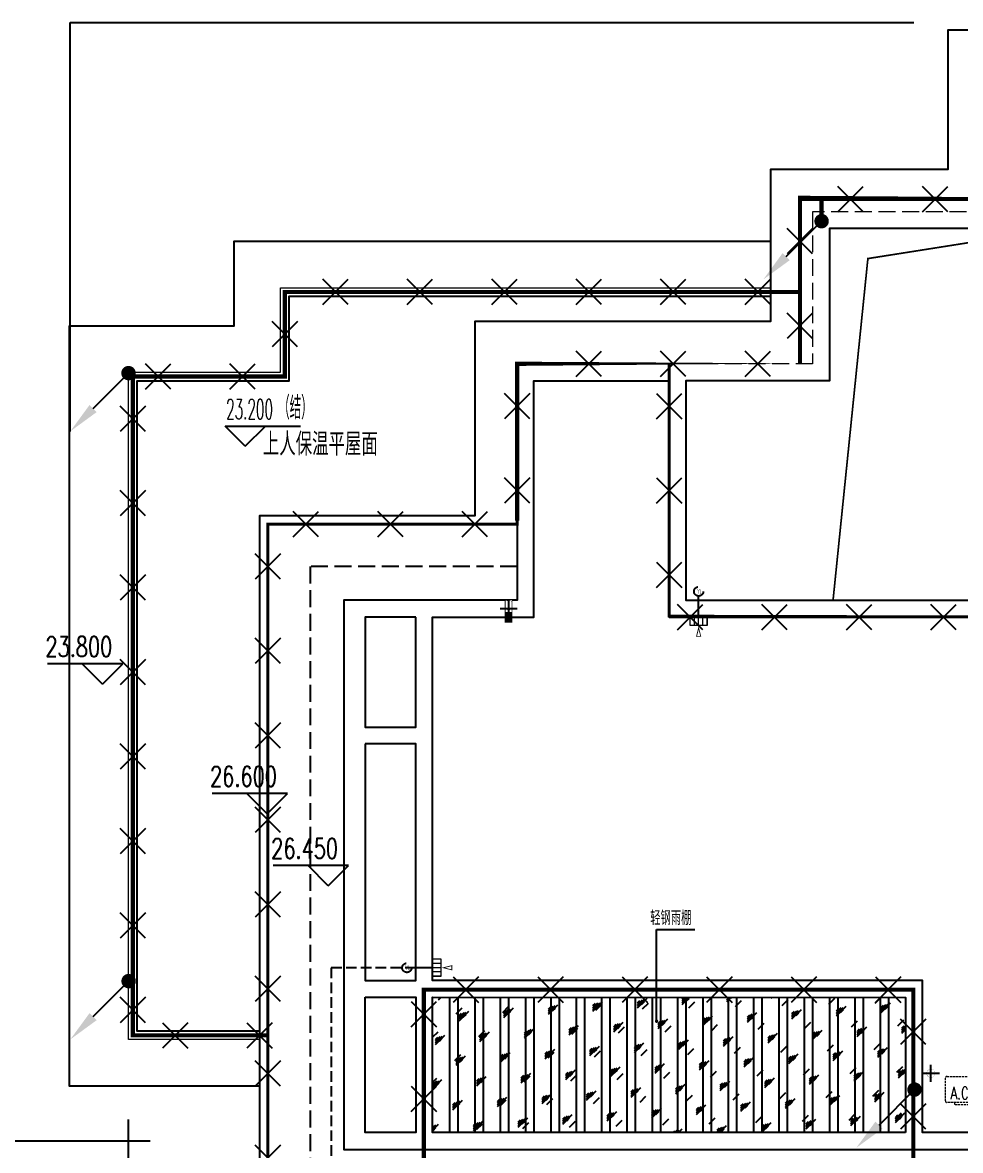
# Model space of a CAD drawing. Extents: x 3753737 to 4713801, y -857380 to 24339.
# Drawn here: x 4123758 to 4134863, y -718566 to -705214 of the extents above; entities that cross this region are included whole.
import ezdxf

# ---------------------------------------------------------------- set-up
doc = ezdxf.new("R2010")
doc.units = 0
doc.header["$LTSCALE"] = 1000
doc.header["$MEASUREMENT"] = 0
for name, pattern in [('#P_--_20B1_001_t3$0$DASH', [0.35, 0.25, -0.1]), ('__DASH', [0.35, 0.25, -0.1]), ('DASH', [0.35, 0.25, -0.1])]:
    doc.linetypes.add(name, pattern=pattern)
doc.layers.get('0').update_dxf_attribs({"linetype": 'CONTINUOUS'})
for name, color, linetype in [('!!电气', 1, 'CONTINUOUS'), ('DIM-照明', 7, 'CONTINUOUS'), ('DIM_ELEV', 3, 'CONTINUOUS'), ('DIM_LEAD', 3, 'CONTINUOUS'), ('LWIRE', 4, 'CONTINUOUS'), ('ROOF', 183, 'CONTINUOUS'), ('VPIPE-凝结', 150, 'CONTINUOUS'), ('VPIPE-雨水', 4, 'DASH'), ('WIRE-避雷', 4, 'CONTINUOUS'), ('保温', 6, 'CONTINUOUS'), ('机电标识类', 1, 'CONTINUOUS'), ('污水', 3, 'CONTINUOUS'), ('看线', 185, 'CONTINUOUS')]:
    doc.layers.add(name, color=color, linetype=linetype)
for name, color, linetype, lineweight in [('PUB_TEXT', 7, 'CONTINUOUS', 20), ('平面-分水线', 189, 'CONTINUOUS', 15), ('平面-栏杆', 56, 'CONTINUOUS', 15), ('平面-看线', 252, 'CONTINUOUS', 15), ('平面-空调预留孔', 252, 'CONTINUOUS', 15), ('空调', 76, 'CONTINUOUS', 13)]:
    doc.layers.add(name, color=color, linetype=linetype, lineweight=lineweight)
doc.styles.add('_TCH_DIM', font='SIMPLEX', dxfattribs={"bigfont": 'GBCBIG'})
doc.styles.get("Standard").update_dxf_attribs({"font": 'gbenor.shx', "bigfont": 'gbcbig.shx'})

# ---------------------------------------------------------------- blocks, each defined once
blk = doc.blocks.new('rtyryrtyeeretee')
at = {"layer": '平面-空调预留孔', "color": 252, "linetype": 'DASH', "ltscale": 0.1}
for p, q in [((669748.8674389471, 343882.007023841), (669748.8674389471, 343872.007023841)), ((669758.8674389471, 343862.007023841), (670111.7031072036, 343862.007023841)), ((670121.7031072036, 343872.007023841), (670121.7031072036, 343882.007023841))]:
    blk.add_line(p, q, dxfattribs=at)
blk.add_lwpolyline([(670352.8023801355, 344221.1163422599), (669932.984234771, 344221.1163422599), (669932.984234771, 344206.0022866031), (670352.8023801355, 344206.0022866031)], close=True, dxfattribs=at)
blk.add_lwpolyline([(670402.0143738759, 343882.0070238413), (669662.0143738759, 343882.007023841, -0.414213562373517), (669642.0143738759, 343902.007023841), (669642.0143738764, 344172.007023841, -0.414213562372746), (669662.0143738764, 344192.007023841), (670402.0143738755, 344192.007023841, -0.4142135623727947), (670422.0143738755, 344172.007023841), (670422.0143738759, 343902.0070238415, -0.4142135623733224)], format="xyb", close=True, dxfattribs=at)
for centre, start, end in [((669758.8674389471, 343872.007023841), 180, 270), ((670111.7031072036, 343872.007023841), 270, 0)]:
    blk.add_arc(centre, 10, start, end, dxfattribs=at)
at = {"layer": '平面-空调预留孔', "color": 252, "linetype": 'DASH', "ltscale": 0.1, "style": '_TCH_DIM', "width": 0.7058823529411765}
blk.add_text('A.C', height=146.88, dxfattribs=at).set_placement((669701.4101996182, 343921.6318135191))
blk = doc.blocks.new('GGDGDGDG')
at = {"layer": '机电标识类', "color": 250, "linetype": 'DASH', "ltscale": 400}
for p, q in [((704092.518312035, 766289.778960277), (704092.5180551868, 766489.7787460767)), ((704192.5181975978, 766389.7788858804), (703992.5181975979, 766389.7786917092))]:
    blk.add_line(p, q, dxfattribs=at)
at = {"layer": '空调', "color": 1, "linetype": 'DASH', "const_width": 2}
blk.add_lwpolyline([(704042.5181975979, 766389.7789660976, 0.999999145628318), (704142.5181975978, 766389.7788373376, 0.9999991456387952), (704042.5181975979, 766389.7787402523)], format="xyb", dxfattribs=at)
blk = doc.blocks.new('DFSFSF')
at = {"layer": '平面-分水线'}
for p, q in [((697141.9143252881, 775567.7311356195), (697141.9143252881, 775667.5561356199)), ((697342.3369560526, 775667.5561356199), (697142.6869560517, 775667.5561356199)), ((697193.1069603423, 775567.7311356195), (697193.1069603423, 775667.5561356199)), ((697242.5119560522, 775567.7311356195), (697242.5119560522, 775667.5561356199)), ((697291.916951762, 775567.7311356195), (697291.916951762, 775667.5561356199)), ((697342.3369560526, 775667.5561356199), (697342.3369560526, 775567.7311356195)), ((697342.3369560526, 775567.7311356195), (697342.3369560526, 775667.5561356199)), ((697342.3369560526, 775567.7311356195), (697142.6869560517, 775567.7311356195))]:
    blk.add_line(p, q, dxfattribs=at)
blk = doc.blocks.new('DFGDGDGD')
at = {"layer": '平面-分水线', "const_width": 10}
blk.add_lwpolyline([(697267.5119560522, 775440.6606483405), (697242.5119560522, 775540.6606483405), (697217.5119560522, 775440.6606483405)], close=True, dxfattribs=at)
blk.add_blockref('DFSFSF', (0, 0))
blk = doc.blocks.new('A$C1F33016B')
at = {"layer": '保温', "linetype": 'Continuous', "ltscale": 10}
h = blk.add_hatch(dxfattribs=at)
h.set_pattern_fill('玻璃1', color=132, scale=50, style=0)
h.set_pattern_definition([(45, (-420516.5787028493, -209387.0013561628), (-244.9417890030201, 244.9417890030201), [112, -288]), (45, (-420468.5787028493, -209367.0013561628), (-244.9417890030201, 244.9417890030201), [48, -352]), (45, (-420516.5787028493, -209367.0013561628), (-244.9417890030201, 244.9417890030201), [80, -320]), (45, (-420492.5787028493, -209387.0013561628), (268.7005768508881, -268.7005768508881), [100, -300]), (45, (-420516.5787028493, -209407.0013561628), (-244.9417890030201, 244.9417890030201), [160, -240]), (45, (-420516.5787028493, -209347.0013561628), (-244.9417890030201, 244.9417890030201), [40, -360])])
h.paths.add_polyline_path([(9200.060070287436, 99.93073902861215), (9200.060070287436, 1699.946837102761), (3599.999956377782, 1700.016110918601), (3599.999956377782, 100.0000128444517)])
at = {"layer": '!!电气', "color": 1}
for p, q in [((0, -2000), (0, 252.6884764116257)), ((-2000, 0), (255.5811195224524, 0))]:
    blk.add_line(p, q, dxfattribs=at)
at = {"color": 252, "const_width": 20}
blk.add_lwpolyline([(8341.421236896887, 6399.999994003912), (8753.92123685591, 10445.49999882374), (10999.99993937928, 10799.99999900162)], dxfattribs=at)
at = {"layer": 'DIM_ELEV', "color": 251}
for p, q in [((1381.536155072972, 8222.932664348278), (1141.536155072972, 8462.932664348278)), ((1141.536155072972, 8462.932664348278), (2033.78653847333, 8462.932664348278)), ((1381.536155072972, 8222.932664348278), (1621.536155072972, 8462.932664348278)), ((-69.07870131265372, 5649.13690328598), (-961.3290847125463, 5649.13690328598)), ((-309.0787013126537, 5409.13690328598), (-549.0787013126537, 5649.13690328598)), ((-309.0787013126537, 5409.13690328598), (-69.07870131265372, 5649.13690328598))]:
    blk.add_line(p, q, dxfattribs=at)
at = {"layer": 'DIM_ELEV'}
for p, q in [((1880.999954819679, 4112.499998903368), (988.7495714197867, 4112.499998903368)), ((1640.999954819679, 3872.499998903368), (1400.999954819679, 4112.499998903368)), ((1640.999954819679, 3872.499998903368), (1880.999954819679, 4112.499998903368)), ((2604.421237505972, 3259.000001498032), (1712.17085410608, 3259.000001498032)), ((2364.421237505972, 3019.000001498032), (2124.421237505972, 3259.000001498032)), ((2364.421237505972, 3019.000001498032), (2604.421237505972, 3259.000001498032))]:
    blk.add_line(p, q, dxfattribs=at)
at = {"layer": 'DIM_LEAD', "color": 252}
for p, q in [((6251.499947263859, 1417.498842426809), (6251.499952423386, 2503.498643837404)), ((6251.499947263859, 1417.498842426809), (6251.499952423386, 2503.498643837404)), ((6251.499947263859, 1417.498842426809), (6251.499952423386, 2503.498643837404)), ((6251.499947263859, 1417.498842426809), (6251.499952423386, 2503.498643837404)), ((6251.499952423386, 2503.498643837404), (6702.921297149733, 2503.498643837404))]:
    blk.add_line(p, q, dxfattribs=at)
at = {"layer": 'DIM_LEAD', "color": 252, "const_width": 20}
blk.add_lwpolyline([(6251.499947216362, 1407.498842426809, 1), (6251.499947311357, 1427.498842426809, 1)], format="xyb", close=True, dxfattribs=at)
blk.add_lwpolyline([(6251.499947216362, 1407.498842426809, 1), (6251.499947311357, 1427.498842426809, 1)], format="xyb", close=True, dxfattribs=at)
blk.add_lwpolyline([(6251.499947216362, 1407.498842426809, 1), (6251.499947311357, 1427.498842426809, 1)], format="xyb", close=True, dxfattribs=at)
blk.add_lwpolyline([(6251.499947216362, 1407.498842426809, 1), (6251.499947311357, 1427.498842426809, 1)], format="xyb", close=True, dxfattribs=at)
at = {"layer": 'ROOF', "color": 252, "ltscale": 0.8}
for points in [[(22750.01152775064, 1900.000006468967), (22750.01136052515, 6899.999991594814), (20899.99994930066, 6899.999991710298), (20899.99994960986, 9699.999991236487), (17399.9999504853, 9699.999991323333), (17399.99995053001, 11499.99999907031), (15299.99892977625, 11499.99999892991), (15299.99892966077, 13150.00000285031), (9700.000953572802, 13149.9999984121), (9700.000955003314, 11499.9999989341), (7599.999938575551, 11499.9999990568), (7599.999938473105, 9699.99999118247), (4099.999938658439, 9699.999991131015), (4099.999818431213, 7400.001628744882), (3399.999817983247, 7400.001628465019)], [(10399.99993904866, 10999.9999990263), (10399.99993904866, 12449.99999882351), (14599.99993998557, 12449.99999882351), (14599.99993998557, 10999.9999990263), (13799.99994006939, 10999.9999990263), (13799.9999378752, 8400.27025674237), (15799.79590952396, 8400.270255054114), (15799.79590952396, 8999.999999580905), (20199.99994010385, 8999.999999580905), (20199.99994010385, 6199.999999793712), (22050.01136052329, 6199.999999749474), (22050.01136052236, 1900.068179056048), (15599.95704866387, 1899.931803827174), (15599.95759219024, 99.99999998975545), (9400.042421364225, 100.0000000107102), (9400.041877837852, 1899.939857619116), (3599.988519361243, 1900.062273277901), (3599.999431967735, 6199.99999175407), (4799.999940171838, 6199.999992233701), (4799.999938946217, 8999.99999114126), (6399.999938962981, 8999.99999120878), (6399.999939022586, 6199.999999791384), (11150.00000472367, 6199.999999791384)], [(11149.9774788022, 6799.996107412968), (10999.99993897043, 6799.995862165), (10999.99993937928, 10799.99999900162), (8299.999938422814, 10799.99999896553), (8299.999938447028, 8999.99879467301), (6599.999938891269, 8999.99879463669), (6599.999938947149, 6399.999992001802), (11149.99994251318, 6399.999997232575)], [(1549.999960780144, 649.9999970309436), (-700.0000000391155, 649.9999896022491), (-700.0000002160668, 9649.99395020958), (1250.000001607463, 9650.018115234096), (1250.000001671724, 10649.9999912614), (7599.999938527122, 10649.99999139784)], [(1549.999949333258, 1299.999996865634), (99.99999994784594, 1299.999991850462), (99.99999979697168, 9000.002676410135), (1900.000001564622, 9000.026841434184), (1900.000001629815, 9999.99999127537), (7599.999938489869, 9999.999991397839)], [(3399.999817983247, 7400.001628465019), (1550.011220172979, 7400.001627369784), (1549.999921156093, 2899.999998201616), (1549.999921156093, 2899.999998201616), (1549.999991598539, -1099.999999482883), (23449.99990979396, -1099.999999482883), (23449.99991535209, 99.99999419599771), (24999.99994212203, 99.99999852571636)], [(4599.999952217564, 7300.001595500857), (1649.999935024418, 7300.001635620371), (1649.999989837408, -999.9999994828831), (23349.99991025776, -999.9999994828831), (23349.99991581403, 199.9999939166009), (24999.99994184263, 199.9999985257164)], [(4599.999952217564, 7300.001595500857), (4599.999939978123, 6399.999992154073), (2549.999999828637, 6400.000001535285), (2549.999999828637, -99.99999948288314), (22449.99992311746, -100.0000007869676), (22449.99992311746, 1899.999997639563), (22750.01136052515, 1899.999998943415)], [(3399.999939693138, 6199.999988187104), (2800.014441270381, 6199.999775056262), (2800.01005897671, 4899.99999251496), (3399.999940756708, 4900.000007299008), (3399.999939693138, 6199.999988187104)], [(2800.009384777397, 4700.000005535781), (2799.999945987016, 1899.999984931201), (3399.999943211675, 1900.000013988931), (3399.999940756708, 4699.999992142897), (2800.009384777397, 4700.000005535781)]]:
    blk.add_lwpolyline(points, dxfattribs=at)
at = {"layer": 'ROOF', "color": 252, "linetype": '__DASH', "ltscale": 0.8}
blk.add_lwpolyline([(4599.999945417047, 6799.999736199155), (2150.010983621702, 6800.00252925558), (2149.999981032684, -499.9999994828831), (22849.99991257302, -499.9999994828831), (22849.99991813023, 699.9999925198499), (24999.99994044565, 699.9999985257164)], dxfattribs=at)
at = {"layer": 'ROOF', "color": 252, "ltscale": 0.8}
for points in [[(2799.999999828637, 1699.999991441611), (3399.999999828637, 1699.999991441611), (3399.999999828637, 100.0000000004657), (2799.999999828637, 100.0000000004657)], [(9200.060070287436, 100.0000005171169), (3599.999970465899, 99.99350907467306), (3599.999942288734, 1700.009607148822), (9200.060070287436, 1699.87757561449)]]:
    blk.add_lwpolyline(points, close=True, dxfattribs=at)
at = {"layer": 'VPIPE-凝结', "color": 252}
for p, q in [((6749.98714267835, 6199.999999795575), (6749.987176018767, 6449.999906104757)), ((3599.989093335345, 2050.075069551356), (3349.989187026396, 2050.075036210474))]:
    blk.add_line(p, q, dxfattribs=at)
at = {"layer": 'VPIPE-雨水', "color": 252}
for centre in [(6749.945466464385, 6504.999890289502), (3294.989202841185, 2050.116745764622)]:
    blk.add_circle(centre, 55, dxfattribs=at)
at = {"layer": '保温', "color": 252, "linetype": 'Continuous', "ltscale": 10, "true_color": 0x939598}
for p, q in [((3799.9999422892, 1700.016109157586), (3799.999970466364, 100.0000110834371)), ((3899.9999422892, 1700.016110918601), (3899.999970466364, 100.0000128444517)), ((4099.9999422892, 1699.996618980542), (4099.999970466364, 99.98052090639248)), ((4199.9999422892, 1699.996620741673), (4199.999970466364, 99.98052266752347)), ((4399.9999422892, 1699.990125777083), (4399.99997046683, 99.97402770293411)), ((4499.9999422892, 1699.990127538098), (4499.99997046683, 99.97402946394868)), ((4699.999942289665, 1699.983632573509), (4699.99997046683, 99.96753449935932)), ((4799.999942289665, 1699.983634334523), (4799.99997046683, 99.96753626037389)), ((4999.999942289665, 1699.97713937005), (4999.99997046683, 99.96104129590094)), ((5099.999942289665, 1699.977141131065), (5099.99997046683, 99.96104305691551)), ((5299.9999422892, 1700.016135573387), (5299.999970466364, 100.0000374992378)), ((5399.9999422892, 1700.016137334518), (5399.999970466364, 100.0000392603688)), ((5599.999942290131, 1699.964152962901), (5599.999970467295, 99.94805488875136)), ((5699.999942290131, 1699.964154724032), (5699.999970467295, 99.94805664988235)), ((5899.999942290131, 1699.957659759326), (5899.999970467295, 99.94156168517657)), ((5999.999942290131, 1699.957661520457), (5999.999970467295, 99.94156344630755)), ((6199.999942290131, 1699.951166555868), (6199.999970467295, 99.93506848171819)), ((6299.999942290131, 1699.951168316882), (6299.999970467295, 99.93507024273276)), ((6499.999942290131, 1699.944673352293), (6499.999970467295, 99.9285752781434)), ((6599.999942290131, 1699.944675113307), (6599.999970467295, 99.92857703915797)), ((6799.9999422892, 1700.016161989304), (6799.999970466364, 100.0000639151549)), ((6899.9999422892, 1700.016163750319), (6899.999970466364, 100.0000656761695)), ((7099.999942290597, 1699.93168694526), (7099.999970467761, 99.91558887111023)), ((7199.999942290597, 1699.931688706274), (7199.999970467761, 99.9155906321248)), ((7399.9999422892, 1700.016172555625), (7399.999970466364, 100.0000744814752)), ((7499.9999422892, 1700.016174316755), (7499.999970466364, 100.0000762426062)), ((7699.999942291062, 1699.91870053811), (7699.999970468227, 99.90260246396065)), ((7799.999942291062, 1699.918702299241), (7799.999970468227, 99.90260422509164)), ((7999.9999422892, 1700.016183122061), (7999.999970466364, 100.0000850479119)), ((8099.9999422892, 1700.016184883076), (8099.999970466364, 100.0000868089264)), ((8299.999942291062, 1699.905714131077), (8299.999970468227, 99.88961605692748)), ((8399.999942291062, 1699.905715892091), (8399.999970468227, 99.88961781794205)), ((8599.999942291062, 1699.899220927502), (8599.999970468227, 99.88312285335269)), ((8699.999942291062, 1699.899222688633), (8699.999970468227, 99.88312461448368)), ((8899.999942291062, 1699.892727724044), (8899.999970468227, 99.87662964989431)), ((8999.999942291062, 1699.892729485058), (8999.999970468227, 99.87663141090889))]:
    blk.add_line(p, q, dxfattribs=at)
at = {"layer": '平面-分水线', "const_width": 10}
blk.add_lwpolyline([(3826.88458061358, 2025.075069551473), (3726.88458061358, 2050.075069551473), (3826.88458061358, 2075.075069551473)], close=True, dxfattribs=at)
at = {"layer": '平面-栏杆', "color": 251, "true_color": 0x636466}
for points in [[(1549.999951094389, 1199.999996865634), (-5.029141902923584e-08, 1199.999991504475), (-2.048909664154053e-07, 9100.001333917491), (1800.000001572073, 9100.025498942006), (1800.000001636334, 10099.99999127304), (7599.999938495457, 10099.99999139784)], [(1549.999950213358, 1249.999996865634), (49.99999994970858, 1249.999991677701), (49.99999979604036, 9050.002005163813), (1850.000001568347, 9050.026170188095), (1850.00000163354, 10049.99999127421), (7599.999938493595, 10049.99999139784)]]:
    blk.add_lwpolyline(points, dxfattribs=at)
at = {"layer": '平面-看线', "linetype": 'DASH', "ltscale": 0.8}
blk.add_lwpolyline([(22449.99992311746, 1899.999997639563), (22250.01136052515, 1899.999998943415), (22250.01136052515, 6399.999991626013), (20399.99994924478, 6399.999991741264), (20399.99994955491, 9199.999991248827), (16899.9999504732, 9199.99999133544), (16899.9999505179, 10999.99999903701), (14799.99892981164, 10999.99999889685), (14799.99892969616, 12650.00000245403), (10200.00095400587, 12649.99999880837), (10200.00095543638, 10999.99999890476), (8099.999938547611, 10999.9999990277), (8099.999938445166, 9199.999991189688), (4599.999938858673, 9199.999991138466), (4599.999939617701, 7300.001595500857)], dxfattribs=at)
at = {"layer": '看线', "color": 252, "linetype": '#P_--_20B1_001_t3$0$DASH', "ltscale": 0.5}
for points in [[(17049.9999504732, 9199.999991331715), (17049.99995052163, 11149.99999904679), (14949.9989298014, 11149.99999890663), (14949.99892968498, 12800.00000257278), (10050.00095387641, 12799.99999868963), (10050.00095530692, 11149.99999891361), (7949.999938555062, 11149.99999903631), (7949.99993845541, 9199.999991187593)], [(3399.999943080358, 2049.998721837997), (2400.010988024063, 2050.001260124845), (2399.999976629391, -249.9999994828831), (22599.99991373066, -249.9999994828831), (22599.99991928786, 949.9999918215908), (24999.99993974715, 949.9999985257164)]]:
    blk.add_lwpolyline(points, dxfattribs=at)
for name, p in [('DFGDGDGD', (-690492.5248133745, -769467.5561358242)), ('GGDGDGDG', (-694592.4737191638, -765589.778930079))]:
    blk.add_blockref(name, p)
at = {"extrusion": (0, 0, -1), "zscale": -1, "rotation": 270}
blk.add_blockref('DFSFSF', (-779267.5452289539, 699292.5870256035), dxfattribs=at)
at = {"color": 252}
blk.add_blockref('rtyryrtyeeretee', (-659970.488962762, -343428.8808007177), dxfattribs=at)
at = {"layer": 'DIM_ELEV', "color": 7, "style": '_TCH_DIM'}
for s, height, width, p in [('（结）', 270.0709219858156, 0.7, (1771.214248307049, 8543.012664348353)), ('23.200', 238, 0.4941176470588236, (1155.214248307049, 8543.012664348353)), ('23.800', 238, 0.7058823529411765, (-985.3290847125463, 5733.136903285951)), ('26.600', 238, 0.7058823529411765, (964.7495714197867, 4196.499998903339)), ('26.450', 238, 0.7058823529411765, (1688.17085410608, 3343.000001498003))]:
    blk.add_text(s, height=height, dxfattribs=dict(at, width=width)).set_placement(p)
at = {"layer": 'DIM_LEAD', "color": 252, "style": '_TCH_DIM'}
blk.add_text('轻钢雨棚', height=168.7943262411347, dxfattribs=at).set_placement((6177.548956724201, 2555.998643837404))
at = {"layer": 'PUB_TEXT', "color": 252}
blk.add_text('上人保温平屋面', height=270.0709219858156, dxfattribs=at).set_placement((1589.530836306512, 8113.611687237862))
at = {"layer": 'PUB_TEXT', "color": 252, "width": 0.6}
for p in [(6731.745466464386, 6476.999890289735), (3276.789202841185, 2022.116745764622)]:
    blk.add_text('YL', height=56.00000000000001, dxfattribs=at).set_placement(p)
at = {"linetype": '__DASH', "ltscale": 0.1}
blk.add_wipeout([(4459.999939871735, 6400.270071081414), (4459.999939959049, 6200.11662391774), (4539.999940020185, 6200.116623610315), (4539.999940051469, 6400.27007074905)], dxfattribs=at).dxf.layer = '污水'
at = {"layer": 'DIM_LEAD', "color": 252, "const_width": 20}
blk.add_lwpolyline([(4492.262427097186, 6293.669405773049, 1), (4507.747856258415, 6306.326478250325, 1)], format="xyb", close=True, dxfattribs=at)
at = {"layer": '机电标识类', "color": 250, "linetype": 'DASH', "ltscale": 400}
for p, q in [((4599.999939978123, 6299.999999791617), (4399.999939978123, 6299.999999792548)), ((4499.999939978588, 6400.270070766099), (4499.999939977657, 6200.116623916663))]:
    blk.add_line(p, q, dxfattribs=at)
at = {"layer": '污水', "linetype": '__DASH', "ltscale": 0.1, "const_width": 10}
blk.add_lwpolyline([(4459.999939978588, 6400.270070766332), (4459.999939977657, 6200.116623916663), (4539.999939977657, 6200.11662391643), (4539.999939978588, 6400.270070765866)], close=True, dxfattribs=at)
blk = doc.blocks.new('$TelecSys$00000080')
for p, q in [((-0.7000000000007276, -0.7000000000007276), (0, 0)), ((0.1041666666678793, 0.1041666666660603), (0.1041666666678793, 0.1041666666660603)), ((-0.1041666666678793, -0.1041666666660603), (-0.1041666666678793, -0.1041666666660603))]:
    blk.add_line(p, q)
at = {"const_width": 0.1425}
blk.add_lwpolyline([(0.07125000000087311, 0, 1), (-0.07125000000087311, 0, 1)], format="xyb", close=True, dxfattribs=at)
blk.add_solid([(-0.6300000000010186, -0.7700000000004366), (-0.7700000000004366, -0.6299999999991996), (-1.150000000001455, -1.149999999999636)])
at = {"width": 0.8, "flags": 9}
blk.add_attdef('A', (0, 0), '', height=2e-05, rotation=180, dxfattribs=at)
blk = doc.blocks.new('$TelecSys$00000009')
for p, q in [((-0.5, 0.5), (0.5, -0.5)), ((0.5, 0.5), (-0.5, -0.5))]:
    blk.add_line(p, q)

msp = doc.modelspace()

# ---------------------------------------------------------------- block references
at = {"layer": '!!电气'}
msp.add_blockref('A$C1F33016B', (4125013.44466722, -718453.3751683426), dxfattribs=at)

# ---------------------------------------------------------------- next in the draw order: linework, layer by layer
at = {"layer": 'DIM-照明'}
for p, q in [((4124322.333126757, -710053.8579834667), (4124322.329770505, -705213.8806006247)), ((4124322.331251884, -705213.8806006233), (4134312.955711596, -705213.87154621))]:
    msp.add_line(p, q, dxfattribs=at)
at = {"layer": 'WIRE-避雷', "color": 4}
for points, const_width in [([(4150013.444115862, -709353.3752748587), (4148213.444674155, -709353.37517128), (4148213.444674181, -708353.3751770691), (4142063.444617715, -708353.3751769164), (4142063.444617741, -707303.3751692958), (4139963.443597021, -707303.375169436), (4139963.443595713, -705653.3751657698), (4135063.445621096, -705653.375169653), (4135063.445621001, -707303.375169429), (4132963.444605775, -707303.3751693214), (4132963.444605803, -709253.375177155), (4129613.444606079, -709253.3751784933), (4129613.442490384, -711109.201377176)], 50), ([(4133219.432786137, -707565.2800857106), (4133219.432786137, -707305.8421687162)], 50), ([(4135413.444606269, -707453.3751693163), (4136213.444606269, -707453.3751693163), (4136213.444606269, -711453.3751695007), (4136163.444671944, -711453.3751695007), (4136163.444671944, -712253.3751685512), (4131413.444606243, -712253.3751686523), (4131413.444606183, -709453.3751771338), (4131413.444606103, -709253.3751777741)], 35), ([(4132613.444605714, -708403.3751769448), (4132963.444605792, -708403.3751769396), (4126863.444668854, -708403.3751770684), (4126863.458093515, -709403.3489979743), (4125063.444667015, -709403.3731631788), (4125063.444693994, -717203.3751766649), (4126663.444642199, -717203.3783450981)], 50), ([(4129613.442490384, -711109.201377176), (4129613.444619438, -711153.3735728418), (4126663.444602244, -711153.3735923236), (4126663.444657058, -719453.3751678255), (4148363.444577478, -719453.3752683015), (4148363.444583034, -718253.375174426), (4151663.44475065, -718253.3751591437), (4151663.444756208, -719453.3751678255), (4173363.444676628, -719453.3751678255)], 35)]:
    msp.add_lwpolyline(points, dxfattribs=dict(at, const_width=const_width))
at = {"layer": 'WIRE-避雷', "const_width": 50}
msp.add_lwpolyline([(4128508.381539989, -719453.3751678255), (4128508.381539989, -716662.6760732923), (4134305.142419817, -716662.6760732923), (4134305.142419817, -719453.3751678255)], dxfattribs=at)

# ---------------------------------------------------------------- next in the draw order: block references
at = {"layer": 'LWIRE', "color": 2, "xscale": 300, "yscale": 300, "zscale": 300}
for p, rotation in [((4133563.445621001, -707303.3751693522), 179.9999999970588), ((4134563.445621001, -707303.3751694034), 179.9999999970588), ((4132963.444605783, -707803.3751693214), 270.0000000008346), ((4127463.444605792, -708403.3751770558), 180.0000000012094), ((4128463.444605792, -708403.3751770346), 180.0000000012094), ((4129463.444605792, -708403.3751770137), 180.0000000012094), ((4130463.444605792, -708403.3751769925), 180.0000000012094), ((4131463.444605792, -708403.3751769713), 180.0000000012094), ((4132463.444605792, -708403.3751769501), 180.0000000012094), ((4132963.444605798, -708803.3751693214), 270.0000000008346), ((4126863.451381359, -708903.3751770235), 270.0007691966075), ((4130463.444605803, -709253.3751781536), 180.0000000228894), ((4131463.444605803, -709253.3751777543), 180.0000000228894), ((4132463.444605803, -709253.3751773548), 180.0000000228894), ((4125363.458093651, -709403.3691354946), 180.0007691966116), ((4126363.458093559, -709403.3557104811), 180.0007691966116), ((4129613.444036065, -709753.3751784931), 269.999934681187), ((4125063.444668746, -709903.3731631788), 270.000000198174), ((4129613.442896036, -710753.3751784924), 269.999934681187), ((4125063.444672205, -710903.3731631788), 270.000000198174), ((4125063.444675663, -711903.3731631788), 270.000000198174), ((4125063.444679122, -712903.3731631788), 270.000000198174), ((4125063.444682581, -713903.3731631788), 270.000000198174), ((4125063.44468604, -714903.3731631788), 270.000000198174), ((4125063.444689499, -715903.3731631788), 270.000000198174), ((4125063.444692958, -716903.3731631788), 270.000000198174), ((4125563.444693994, -717203.3759302667), 359.9999136436036), ((4126563.444693994, -717203.3774374702), 359.9999136436036)]:
    msp.add_blockref('$TelecSys$00000009', p, dxfattribs=dict(at, rotation=rotation))
at = {"layer": 'LWIRE', "color": 2, "xscale": 600, "yscale": 600, "zscale": 600}
for p in [(4133219.432786137, -707565.2800857106), (4125012.333126757, -709363.8579834669), (4125013.44466722, -716561.7580743614), (4134319.72654664, -717845.4705181476)]:
    msp.add_blockref('$TelecSys$00000080', p, dxfattribs=at)
at = {"layer": 'LWIRE', "color": 1, "xscale": 300, "yscale": 300, "zscale": 300}
for p, rotation in [((4131413.444606189, -709753.3751686523), 90.00000000121963), ((4131413.444606211, -710753.3751686523), 90.00000000121963), ((4131413.444606232, -711753.3751686523), 90.00000000121963), ((4131663.444671944, -712253.3751686469), 180.0000000012203), ((4132663.444671944, -712253.3751686257), 180.0000000012203), ((4133663.444671944, -712253.3751686043), 180.0000000012203), ((4134663.444671944, -712253.3751685829), 180.0000000012203)]:
    msp.add_blockref('$TelecSys$00000009', p, dxfattribs=dict(at, rotation=rotation))
at = {"layer": 'LWIRE', "color": 4, "xscale": 300, "yscale": 300, "zscale": 300}
for p, rotation in [((4127113.444619438, -711153.3735893518), 180.0000003783804), ((4128113.444619438, -711153.3735827478), 180.0000003783804), ((4129113.444619438, -711153.3735761438), 180.0000003783804), ((4126663.444605546, -711653.3735923236), 270.0000003783798), ((4126663.444612149, -712653.3735923236), 270.0000003783798), ((4126663.444618754, -713653.3735923236), 270.0000003783798), ((4126663.444625357, -714653.3735923236), 270.0000003783798), ((4126663.444631962, -715653.3735923236), 270.0000003783798), ((4126663.444638565, -716653.3735923236), 270.0000003783798), ((4126663.44464517, -717653.3735923236), 270.0000003783798), ((4126663.444651773, -718653.3735923236), 270.0000003783798)]:
    msp.add_blockref('$TelecSys$00000009', p, dxfattribs=dict(at, rotation=rotation))
at = {"layer": 'LWIRE', "xscale": 300, "yscale": 300, "zscale": 300}
for p in [(4129008.381539989, -716662.6760732923), (4130008.381539989, -716662.6760732923), (4131008.381539989, -716662.6760732923), (4132008.381539989, -716662.6760732923), (4133008.381539989, -716662.6760732923), (4134008.381539989, -716662.6760732923)]:
    msp.add_blockref('$TelecSys$00000009', p, dxfattribs=at)
for p, rotation in [((4128508.381539989, -716953.3751678255), 90), ((4134305.142419817, -717162.6760732923), 270), ((4128508.381539989, -717953.3751678255), 90), ((4134305.142419817, -718162.6760732923), 270)]:
    msp.add_blockref('$TelecSys$00000009', p, dxfattribs=dict(at, rotation=rotation))

doc.saveas('drawing.dxf')
